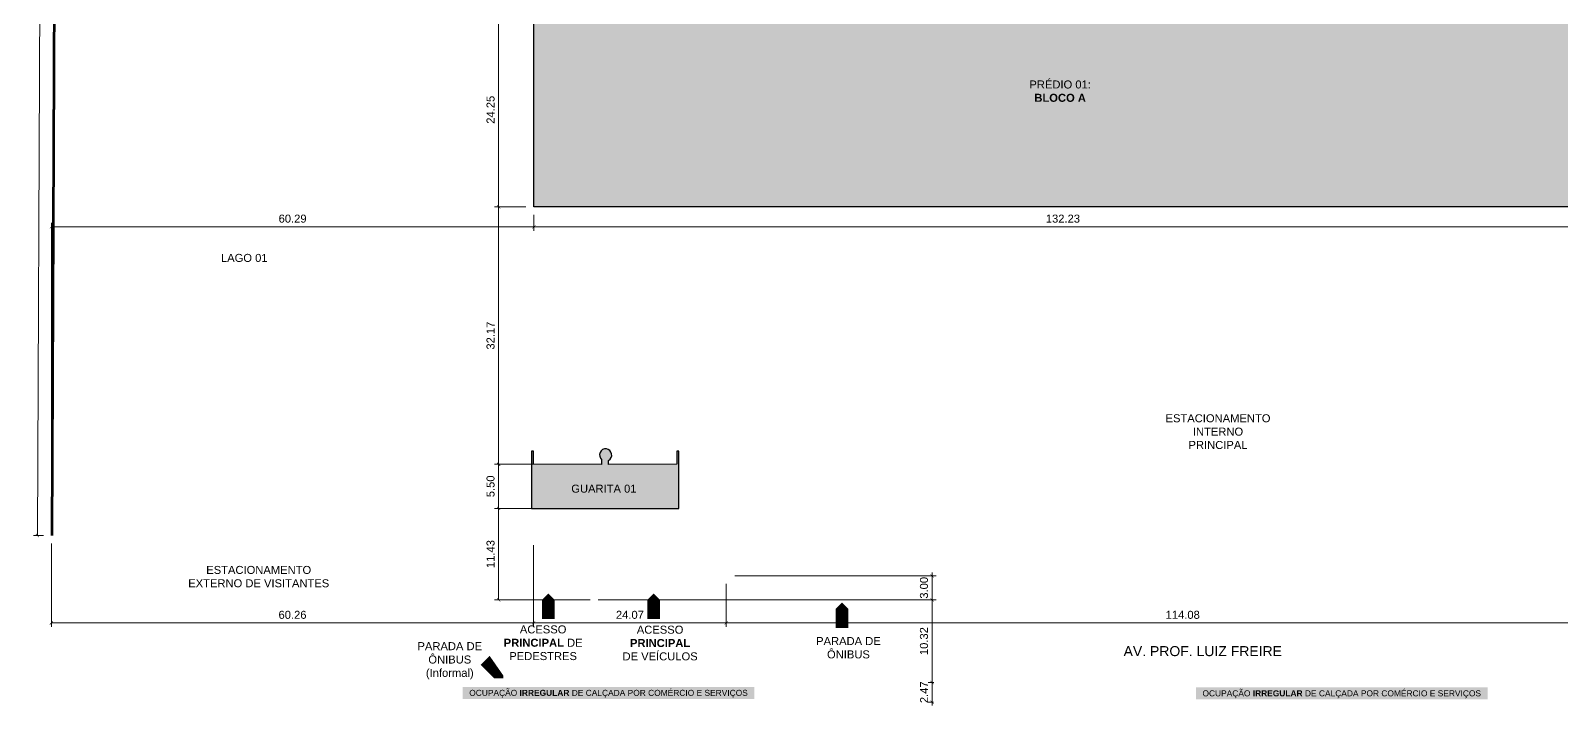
# Model space of a CAD drawing. Header units: millimetres. Extents: x 2511455 to 2519478, y 9208626 to 9211874.
# Drawn here: x 2511454.7 to 2511646, y 9208626.2 to 9208710.5 of the extents above; entities that cross this region are included whole.
import ezdxf

# ---------------------------------------------------------------- set-up
doc = ezdxf.new("R2010")
doc.units = ezdxf.units.MM
doc.header["$PDMODE"] = 3
doc.header["$PDSIZE"] = 0.2
doc.layers.add('2prancha', color=4, linetype='Continuous', lineweight=18)
for name, color, linetype in [('COTA 1 100', 2, 'Continuous'), ('HACHURA', 93, 'Continuous'), ('PENA 01', 1, 'Continuous'), ('PENA 02', 2, 'Continuous'), ('PENA 06', 6, 'Continuous'), ('TO-LIMITE TOP', 5, 'Continuous')]:
    doc.layers.add(name, color=color, linetype=linetype)
doc.styles.add('Luana', font='arial.ttf')
doc.dimstyles.new('arial 500', dxfattribs={"dimscale": 5, "dimtxt": 0.2, "dimasz": 0.08, "dimexe": 0.1, "dimexo": 0.2, "dimgap": 0.1, "dimtad": 1, "dimzin": 4, "dimdsep": 46, "dimtxsty": 'Luana', "dimblk": 'ARCHTICK', "dimcen": 0, "dimclrd": 7, "dimclre": 7, "dimclrt": 256, "dimadec": 0, "dimazin": 0, "dimtfac": 1, "dimtix": 1, "dimtmove": 0, "dimatfit": 3, "dimldrblk": 'CLOSEDBLANK', "dimfxl": 0, "dimlwd": 5, "dimlwe": 5, "dimarcsym": 0})

# ---------------------------------------------------------------- blocks, each defined once
blk = doc.blocks.new('Arrow3')
blk.add_lwpolyline([(-31.4226, 0, 15.87, 15.87, 0), (-15.5526, 0, 31.74, 0, 0), (0.3174, 0, 0, 0, 0)], format="xyseb")
blk = doc.blocks.new('_ArchTick')
at = {"color": 0, "linetype": 'ByBlock', "const_width": 0.15}
blk.add_lwpolyline([(-0.5, -0.5), (0.5, 0.5)], dxfattribs=at)
blk = doc.blocks.new('*D255')
at = {"layer": 'COTA 1 100', "color": 7, "lineweight": 5}
for p, q in [((2511525.05, 9208650.86), (2511512.67, 9208650.86)), ((2511513.17, 9208650.86), (2511513.17, 9208639.43)), ((2511524.62, 9208639.43), (2511512.67, 9208639.43))]:
    blk.add_line(p, q, dxfattribs=at)
at = {"layer": 'Defpoints', "color": 0}
for p in [(2511526.05, 9208650.86), (2511513.17, 9208639.43), (2511525.62, 9208639.43)]:
    blk.add_point(p, dxfattribs=at)
at = {"layer": 'COTA 1 100', "color": 7, "lineweight": 5, "xscale": 0.4, "yscale": 0.4, "zscale": 0.4}
for p, rotation in [((2511513.17, 9208650.86), 90), ((2511513.17, 9208639.43), 270)]:
    blk.add_blockref('_ArchTick', p, dxfattribs=dict(at, rotation=rotation))
at = {"layer": 'COTA 1 100', "insert": (2511512.16, 9208645.15), "char_height": 1, "attachment_point": 5, "rotation": 90, "style": 'Luana'}
blk.add_mtext('11.43', dxfattribs=at)
blk = doc.blocks.new('_ClosedBlank')
at = {"layer": '2prancha', "color": 0, "lineweight": -2}
for p, q in [((-1, 0.17), (0, 0)), ((-1, 0.17), (-1, -0.17)), ((0, 0), (-1, -0.17))]:
    blk.add_line(p, q, dxfattribs=at)
blk = doc.blocks.new('*D256')
at = {"layer": 'COTA 1 100', "color": 7, "lineweight": 5}
for p, q in [((2511525.04, 9208656.36), (2511512.67, 9208656.36)), ((2511513.17, 9208650.86), (2511513.17, 9208656.36)), ((2511525.05, 9208650.86), (2511512.67, 9208650.86))]:
    blk.add_line(p, q, dxfattribs=at)
at = {"layer": 'Defpoints', "color": 0}
for p in [(2511513.17, 9208656.36), (2511526.04, 9208656.36), (2511526.05, 9208650.86)]:
    blk.add_point(p, dxfattribs=at)
at = {"layer": 'COTA 1 100', "color": 7, "lineweight": 5, "xscale": 0.4, "yscale": 0.4, "zscale": 0.4}
for p, rotation in [((2511513.17, 9208656.36), 90), ((2511513.17, 9208650.86), 270)]:
    blk.add_blockref('_ArchTick', p, dxfattribs=dict(at, rotation=rotation))
at = {"layer": 'COTA 1 100', "insert": (2511512.16, 9208653.61), "char_height": 1, "attachment_point": 5, "rotation": 90, "style": 'Luana'}
blk.add_mtext('5.50', dxfattribs=at)
blk = doc.blocks.new('*D257')
at = {"layer": 'COTA 1 100', "color": 7, "lineweight": 5}
for p, q in [((2511516.55, 9208688.53), (2511512.67, 9208688.53)), ((2511513.17, 9208656.36), (2511513.17, 9208688.53)), ((2511525.04, 9208656.36), (2511512.67, 9208656.36))]:
    blk.add_line(p, q, dxfattribs=at)
at = {"layer": 'Defpoints', "color": 0}
for p in [(2511513.17, 9208688.53), (2511517.55, 9208688.53), (2511526.04, 9208656.36)]:
    blk.add_point(p, dxfattribs=at)
at = {"layer": 'COTA 1 100', "color": 7, "lineweight": 5, "xscale": 0.4, "yscale": 0.4, "zscale": 0.4}
for p, rotation in [((2511513.17, 9208688.53), 90), ((2511513.17, 9208656.36), 270)]:
    blk.add_blockref('_ArchTick', p, dxfattribs=dict(at, rotation=rotation))
at = {"layer": 'COTA 1 100', "insert": (2511512.16, 9208672.44), "char_height": 1, "attachment_point": 5, "rotation": 90, "style": 'Luana'}
blk.add_mtext('32.17', dxfattribs=at)
blk = doc.blocks.new('*D258')
at = {"layer": 'COTA 1 100', "color": 7, "lineweight": 5}
for p, q in [((2511516.55, 9208712.78), (2511512.67, 9208712.78)), ((2511513.17, 9208688.53), (2511513.17, 9208712.78)), ((2511516.55, 9208688.53), (2511512.67, 9208688.53))]:
    blk.add_line(p, q, dxfattribs=at)
at = {"layer": 'Defpoints', "color": 0}
for p in [(2511513.17, 9208712.78), (2511517.55, 9208712.78), (2511517.55, 9208688.53)]:
    blk.add_point(p, dxfattribs=at)
at = {"layer": 'COTA 1 100', "color": 7, "lineweight": 5, "xscale": 0.4, "yscale": 0.4, "zscale": 0.4}
for p, rotation in [((2511513.17, 9208712.78), 90), ((2511513.17, 9208688.53), 270)]:
    blk.add_blockref('_ArchTick', p, dxfattribs=dict(at, rotation=rotation))
at = {"layer": 'COTA 1 100', "insert": (2511512.16, 9208700.66), "char_height": 1, "attachment_point": 5, "rotation": 90, "style": 'Luana'}
blk.add_mtext('24.25', dxfattribs=at)
blk = doc.blocks.new('*D267')
at = {"layer": 'COTA 1 100', "color": 7, "lineweight": 5}
for p, q in [((2511525.62, 9208639.43), (2511567.83, 9208639.43)), ((2511567.33, 9208629.11), (2511567.33, 9208639.43)), ((2511567.53, 9208629.11), (2511566.83, 9208629.11))]:
    blk.add_line(p, q, dxfattribs=at)
at = {"layer": 'Defpoints', "color": 0}
for p in [(2511524.62, 9208639.43), (2511567.33, 9208639.43), (2511568.53, 9208629.11)]:
    blk.add_point(p, dxfattribs=at)
at = {"layer": 'COTA 1 100', "color": 7, "lineweight": 5, "xscale": 0.4, "yscale": 0.4, "zscale": 0.4}
for p, rotation in [((2511567.33, 9208639.43), 90), ((2511567.33, 9208629.11), 270)]:
    blk.add_blockref('_ArchTick', p, dxfattribs=dict(at, rotation=rotation))
at = {"layer": 'COTA 1 100', "insert": (2511566.32, 9208634.27), "char_height": 1, "attachment_point": 5, "rotation": 90, "style": 'Luana'}
blk.add_mtext('10.32', dxfattribs=at)
blk = doc.blocks.new('*D274')
at = {"layer": 'COTA 1 100', "color": 7, "lineweight": 5}
for p, q in [((2511517.57, 9208687.53), (2511517.57, 9208685.53)), ((2511649.8, 9208687.53), (2511649.8, 9208685.53)), ((2511649.8, 9208686.03), (2511517.57, 9208686.03))]:
    blk.add_line(p, q, dxfattribs=at)
at = {"layer": 'Defpoints', "color": 0}
for p in [(2511517.57, 9208688.53), (2511649.8, 9208688.53), (2511517.57, 9208686.03)]:
    blk.add_point(p, dxfattribs=at)
at = {"layer": 'COTA 1 100', "color": 7, "lineweight": 5, "xscale": 0.4, "yscale": 0.4, "zscale": 0.4, "rotation": 180}
blk.add_blockref('_ArchTick', (2511517.57, 9208686.03), dxfattribs=at)
at = {"layer": 'COTA 1 100', "color": 7, "lineweight": 5, "xscale": 0.4, "yscale": 0.4, "zscale": 0.4}
blk.add_blockref('_ArchTick', (2511649.8, 9208686.03), dxfattribs=at)
at = {"layer": 'COTA 1 100', "insert": (2511583.68, 9208687.05), "char_height": 1, "attachment_point": 5, "style": 'Luana'}
blk.add_mtext('132.23', dxfattribs=at)
blk = doc.blocks.new('*D275')
at = {"layer": 'COTA 1 100', "color": 7, "lineweight": 5}
for p, q in [((2511517.57, 9208687.53), (2511517.57, 9208685.53)), ((2511457.28, 9208648.45), (2511457.28, 9208686.53)), ((2511517.57, 9208686.03), (2511457.28, 9208686.03))]:
    blk.add_line(p, q, dxfattribs=at)
at = {"layer": 'Defpoints', "color": 0}
for p in [(2511517.57, 9208688.53), (2511457.28, 9208686.03), (2511457.28, 9208647.45)]:
    blk.add_point(p, dxfattribs=at)
at = {"layer": 'COTA 1 100', "color": 7, "lineweight": 5, "xscale": 0.4, "yscale": 0.4, "zscale": 0.4, "rotation": 180}
blk.add_blockref('_ArchTick', (2511457.28, 9208686.03), dxfattribs=at)
at = {"layer": 'COTA 1 100', "color": 7, "lineweight": 5, "xscale": 0.4, "yscale": 0.4, "zscale": 0.4}
blk.add_blockref('_ArchTick', (2511517.57, 9208686.03), dxfattribs=at)
at = {"layer": 'COTA 1 100', "insert": (2511487.42, 9208687.05), "char_height": 1, "attachment_point": 5, "style": 'Luana'}
blk.add_mtext('60.29', dxfattribs=at)
blk = doc.blocks.new('*D338')
at = {"layer": 'COTA 1 100', "color": 7, "lineweight": 5}
for p, q in [((2511541.61, 9208641.43), (2511541.61, 9208636.04)), ((2511655.69, 9208639.54), (2511655.69, 9208636.04)), ((2511655.69, 9208636.54), (2511541.61, 9208636.54))]:
    blk.add_line(p, q, dxfattribs=at)
at = {"layer": 'Defpoints', "color": 0}
for p in [(2511541.61, 9208642.43), (2511655.69, 9208640.54), (2511541.61, 9208636.54)]:
    blk.add_point(p, dxfattribs=at)
at = {"layer": 'COTA 1 100', "color": 7, "lineweight": 5, "xscale": 0.4, "yscale": 0.4, "zscale": 0.4, "rotation": 180}
blk.add_blockref('_ArchTick', (2511541.61, 9208636.54), dxfattribs=at)
at = {"layer": 'COTA 1 100', "color": 7, "lineweight": 5, "xscale": 0.4, "yscale": 0.4, "zscale": 0.4}
blk.add_blockref('_ArchTick', (2511655.69, 9208636.54), dxfattribs=at)
at = {"layer": 'COTA 1 100', "insert": (2511598.65, 9208637.55), "char_height": 1, "attachment_point": 5, "style": 'Luana'}
blk.add_mtext('114.08', dxfattribs=at)
blk = doc.blocks.new('*D339')
at = {"layer": 'COTA 1 100', "color": 7, "lineweight": 5}
for p, q in [((2511517.54, 9208646.26), (2511517.54, 9208636.04)), ((2511541.61, 9208641.43), (2511541.61, 9208636.04)), ((2511541.61, 9208636.54), (2511517.54, 9208636.54))]:
    blk.add_line(p, q, dxfattribs=at)
at = {"layer": 'Defpoints', "color": 0}
for p in [(2511517.54, 9208647.26), (2511541.61, 9208642.43), (2511517.54, 9208636.54)]:
    blk.add_point(p, dxfattribs=at)
at = {"layer": 'COTA 1 100', "color": 7, "lineweight": 5, "xscale": 0.4, "yscale": 0.4, "zscale": 0.4, "rotation": 180}
blk.add_blockref('_ArchTick', (2511517.54, 9208636.54), dxfattribs=at)
at = {"layer": 'COTA 1 100', "color": 7, "lineweight": 5, "xscale": 0.4, "yscale": 0.4, "zscale": 0.4}
blk.add_blockref('_ArchTick', (2511541.61, 9208636.54), dxfattribs=at)
at = {"layer": 'COTA 1 100', "insert": (2511529.57, 9208637.55), "char_height": 1, "attachment_point": 5, "style": 'Luana'}
blk.add_mtext('24.07', dxfattribs=at)
blk = doc.blocks.new('*D340')
at = {"layer": 'COTA 1 100', "color": 7, "lineweight": 5}
for p, q in [((2511457.28, 9208646.45), (2511457.28, 9208636.04)), ((2511517.54, 9208646.26), (2511517.54, 9208636.04)), ((2511517.54, 9208636.54), (2511457.28, 9208636.54))]:
    blk.add_line(p, q, dxfattribs=at)
at = {"layer": 'Defpoints', "color": 0}
for p in [(2511457.28, 9208647.45), (2511517.54, 9208647.26), (2511457.28, 9208636.54)]:
    blk.add_point(p, dxfattribs=at)
at = {"layer": 'COTA 1 100', "color": 7, "lineweight": 5, "xscale": 0.4, "yscale": 0.4, "zscale": 0.4, "rotation": 180}
blk.add_blockref('_ArchTick', (2511457.28, 9208636.54), dxfattribs=at)
at = {"layer": 'COTA 1 100', "color": 7, "lineweight": 5, "xscale": 0.4, "yscale": 0.4, "zscale": 0.4}
blk.add_blockref('_ArchTick', (2511517.54, 9208636.54), dxfattribs=at)
at = {"layer": 'COTA 1 100', "insert": (2511487.41, 9208637.55), "char_height": 1, "attachment_point": 5, "style": 'Luana'}
blk.add_mtext('60.26', dxfattribs=at)
blk = doc.blocks.new('*D346')
at = {"layer": 'COTA 1 100', "color": 7, "lineweight": 5}
for p, q in [((2511455.55, 9208647.46), (2511457.17, 9209025.02)), ((2511457.9, 9209025.01), (2511456.67, 9209025.02)), ((2511456.28, 9208647.45), (2511455.05, 9208647.46))]:
    blk.add_line(p, q, dxfattribs=at)
at = {"layer": 'Defpoints', "color": 0}
for p in [(2511457.17, 9209025.02), (2511458.9, 9209025.01), (2511457.28, 9208647.45)]:
    blk.add_point(p, dxfattribs=at)
at = {"layer": 'COTA 1 100', "color": 7, "lineweight": 5, "xscale": 0.4, "yscale": 0.4, "zscale": 0.4}
for p, rotation in [((2511457.17, 9209025.02), 89.75414875555012), ((2511455.55, 9208647.46), 269.7541487555501)]:
    blk.add_blockref('_ArchTick', p, dxfattribs=dict(at, rotation=rotation))
at = {"layer": 'COTA 1 100', "insert": (2511455.35, 9208836.24), "char_height": 1, "attachment_point": 5, "rotation": 89.7541, "style": 'Luana'}
blk.add_mtext('377.56', dxfattribs=at)
blk = doc.blocks.new('*D348')
at = {"layer": 'COTA 1 100', "color": 7, "lineweight": 5}
for p, q in [((2511567.33, 9208642.43), (2511567.33, 9208642.83)), ((2511542.67, 9208642.43), (2511567.83, 9208642.43)), ((2511567.33, 9208639.43), (2511567.33, 9208642.43)), ((2511567.33, 9208639.43), (2511567.33, 9208639.03))]:
    blk.add_line(p, q, dxfattribs=at)
at = {"layer": 'Defpoints', "color": 0}
for p in [(2511541.67, 9208642.43), (2511567.33, 9208642.43), (2511567.83, 9208639.43)]:
    blk.add_point(p, dxfattribs=at)
at = {"layer": 'COTA 1 100', "color": 7, "lineweight": 5, "xscale": 0.4, "yscale": 0.4, "zscale": 0.4}
for p, rotation in [((2511567.33, 9208642.43), 270), ((2511567.33, 9208639.43), 90)]:
    blk.add_blockref('_ArchTick', p, dxfattribs=dict(at, rotation=rotation))
at = {"layer": 'COTA 1 100', "insert": (2511566.32, 9208640.93), "char_height": 1, "attachment_point": 5, "rotation": 90, "style": 'Luana'}
blk.add_mtext('3.00', dxfattribs=at)
blk = doc.blocks.new('*D349')
at = {"layer": 'COTA 1 100', "color": 7, "lineweight": 5}
for p, q in [((2511567.33, 9208629.11), (2511567.33, 9208629.51)), ((2511567.53, 9208629.11), (2511566.83, 9208629.11)), ((2511567.33, 9208629.11), (2511567.33, 9208626.64)), ((2511567.5, 9208626.64), (2511566.83, 9208626.64)), ((2511567.33, 9208626.64), (2511567.33, 9208626.24))]:
    blk.add_line(p, q, dxfattribs=at)
at = {"layer": 'Defpoints', "color": 0}
for p in [(2511568.53, 9208629.11), (2511567.33, 9208626.64), (2511568.5, 9208626.64)]:
    blk.add_point(p, dxfattribs=at)
at = {"layer": 'COTA 1 100', "color": 7, "lineweight": 5, "xscale": 0.4, "yscale": 0.4, "zscale": 0.4}
for p, rotation in [((2511567.33, 9208629.11), 270), ((2511567.33, 9208626.64), 90)]:
    blk.add_blockref('_ArchTick', p, dxfattribs=dict(at, rotation=rotation))
at = {"layer": 'COTA 1 100', "insert": (2511566.33, 9208627.88), "char_height": 1, "attachment_point": 5, "rotation": 90, "style": 'Luana'}
blk.add_mtext('2.47', dxfattribs=at)

msp = doc.modelspace()

# ---------------------------------------------------------------- hatches: boundary and pattern name
at = {"layer": 'HACHURA', "true_color": 0xffffff}
h = msp.add_hatch(color=7, dxfattribs=at)
h.dxf.hatch_style = 1
h.paths.add_polyline_path([(2511690.738, 9208743.203), (2511685.969, 9208743.203), (2511685.969, 9208734.403), (2511690.738, 9208734.403)])
h.paths.add_polyline_path([(2511689.751, 9208705.607), (2511685.601, 9208705.607), (2511685.601, 9208701.607), (2511689.751, 9208701.607)])
h.paths.add_polyline_path([(2511682.253, 9208765.607), (2511669.058, 9208765.607), (2511669.058, 9208688.457), (2511682.253, 9208688.457)])
h.paths.add_polyline_path([(2511694.208, 9208793.607), (2511693.758, 9208793.607), (2511693.758, 9208797.067), (2511686.208, 9208797.067), (2511686.208, 9208797.617), (2511681.051, 9208797.617), (2511681.051, 9208793.607), (2511669.058, 9208793.607), (2511669.058, 9208776.457), (2511694.208, 9208776.457)])
h.paths.add_polyline_path([(2511693.098, 9208701.607), (2511682.253, 9208701.607), (2511682.253, 9208696.457), (2511693.098, 9208696.457)])
h.paths.add_polyline_path([(2511714.248, 9208757.682), (2511693.098, 9208757.682), (2511693.098, 9208688.532), (2511714.248, 9208688.532)])
h.paths.add_polyline_path([(2511686.403, 9208753.107), (2511682.253, 9208753.107), (2511682.253, 9208748.957), (2511686.403, 9208748.957)])
h.paths.add_polyline_path([(2511682.253, 9208776.457), (2511677.133, 9208776.457), (2511677.133, 9208765.607), (2511682.253, 9208765.607)])
edge = h.paths.add_edge_path()
edge.add_line((2511535.673, 9208658.007), (2511535.423, 9208658.007))
edge.add_line((2511535.423, 9208658.007), (2511535.423, 9208656.863))
edge.add_line((2511535.423, 9208656.863), (2511535.423, 9208656.358))
edge.add_line((2511535.423, 9208656.358), (2511526.892, 9208656.357))
edge.add_line((2511526.892, 9208656.357), (2511526.894, 9208656.858))
edge.add_arc((2511526.541, 9208657.531), 0.76, 297.61317, 588.90194)
edge.add_line((2511526.042, 9208656.958), (2511526.041, 9208656.358))
edge.add_line((2511526.041, 9208656.358), (2511517.525, 9208656.358))
edge.add_line((2511517.525, 9208656.358), (2511517.525, 9208658.008))
edge.add_line((2511517.525, 9208658.008), (2511517.275, 9208658.008))
edge.add_line((2511517.275, 9208658.008), (2511517.275, 9208650.858))
edge.add_line((2511517.275, 9208650.858), (2511526.925, 9208650.858))
edge.add_line((2511526.925, 9208650.858), (2511535.673, 9208650.858))
edge.add_line((2511535.673, 9208650.858), (2511535.673, 9208658.007))
h.paths.add_polyline_path([(2511665.921, 9208654.932), (2511663.621, 9208654.932), (2511663.621, 9208652.782), (2511665.921, 9208652.782)])
h.paths.add_polyline_path([(2511600.52, 9209023.472), (2511580.52, 9209023.472), (2511580.52, 9208987.602), (2511600.52, 9208987.602)])
h.paths.add_polyline_path([(2511630.62, 9209023.472), (2511610.62, 9209023.472), (2511610.62, 9208987.572), (2511630.62, 9208987.572)])
h.paths.add_polyline_path([(2511600.27, 9208987.602), (2511580.77, 9208987.602), (2511580.77, 9208960.002), (2511600.27, 9208960.002)])
h.paths.add_polyline_path([(2511630.62, 9208985.572), (2511610.62, 9208985.572), (2511610.62, 9208953.922), (2511630.62, 9208953.922)])
h.paths.add_polyline_path([(2511600.89, 9208951.977), (2511591.645, 9208951.977), (2511591.645, 9208927.727), (2511600.89, 9208927.727)])
h.paths.add_polyline_path([(2511600.39, 9208924.227), (2511580.14, 9208924.227), (2511580.14, 9208914.977), (2511600.39, 9208914.977)])
h.paths.add_polyline_path([(2511637.265, 9208952.947), (2511605.375, 9208952.947), (2511605.375, 9208918.381), (2511606.27, 9208918.381), (2511606.27, 9208918.426), (2511636.37, 9208918.451), (2511637.265, 9208918.381)])
h.paths.add_polyline_path([(2511637.255, 9208918.381), (2511605.385, 9208918.381), (2511605.385, 9208872.121), (2511606.245, 9208872.121), (2511606.245, 9208871.876), (2511608.47, 9208871.876), (2511608.47, 9208866.101), (2511634.17, 9208866.101), (2511634.17, 9208871.879), (2511636.395, 9208871.879), (2511636.395, 9208872.121), (2511637.255, 9208872.121)])
edge = h.paths.add_edge_path()
edge.add_line((2511600.6, 9208902.177), (2511600.45, 9208902.177))
edge.add_line((2511600.45, 9208902.177), (2511594.01, 9208902.177))
edge.add_line((2511594.01, 9208902.177), (2511594.01, 9208903.418))
edge.add_arc((2511585.035, 9208890.195), 15.981, 55.83351, 124.18546)
edge.add_line((2511576.055, 9208903.415), (2511576.055, 9208902.137))
edge.add_line((2511576.055, 9208902.137), (2511571.255, 9208902.137))
edge.add_line((2511571.255, 9208902.137), (2511571.255, 9208897.307))
edge.add_line((2511571.255, 9208897.307), (2511574.67, 9208897.307))
edge.add_line((2511574.67, 9208897.307), (2511574.67, 9208872.577))
edge.add_line((2511574.67, 9208872.577), (2511595.54, 9208872.577))
edge.add_line((2511595.54, 9208872.577), (2511595.54, 9208871.377))
edge.add_line((2511595.54, 9208871.377), (2511602.1, 9208871.377))
edge.add_line((2511602.1, 9208871.377), (2511602.1, 9208876.817))
edge.add_line((2511602.1, 9208876.817), (2511600.6, 9208876.817))
edge.add_line((2511600.6, 9208876.817), (2511600.6, 9208878.527))
edge.add_line((2511600.6, 9208878.527), (2511600.6, 9208902.177))
h.paths.add_polyline_path([(2511711.26, 9208886.994), (2511669.17, 9208886.994), (2511669.17, 9208871.574), (2511711.26, 9208871.574)])
h.paths.add_polyline_path([(2511713.798, 9208847.777), (2511685.548, 9208847.777), (2511685.548, 9208823.527), (2511713.798, 9208823.527)])
h.paths.add_polyline_path([(2511685.548, 9208837.777), (2511669.798, 9208837.777), (2511669.798, 9208833.537), (2511685.548, 9208833.537)])
h.paths.add_polyline_path([(2511669.798, 9208847.777), (2511517.548, 9208847.777), (2511517.548, 9208823.527), (2511669.798, 9208823.527)])
h.paths.add_polyline_path([(2511638.173, 9208823.527), (2511633.173, 9208823.527), (2511633.173, 9208780.732), (2511638.173, 9208780.732)])
h.paths.add_polyline_path([(2511642.246, 9208780.732), (2511593.098, 9208780.732), (2511593.098, 9208755.582), (2511621.548, 9208755.582), (2511621.548, 9208750.832), (2511629.748, 9208750.832), (2511629.748, 9208755.582), (2511642.246, 9208755.582)])
h.paths.add_polyline_path([(2511593.098, 9208760.757), (2511554.173, 9208760.757), (2511554.173, 9208755.582), (2511593.098, 9208755.582)])
h.paths.add_polyline_path([(2511554.173, 9208808.732), (2511517.048, 9208808.732), (2511517.048, 9208727.582), (2511554.173, 9208727.582)])
h.paths.add_polyline_path([(2511541.148, 9208732.582), (2511529.585, 9208732.582), (2511529.585, 9208803.657), (2511541.148, 9208803.657)], flags=16)
h.paths.add_polyline_path([(2511542.248, 9208727.582), (2511537.094, 9208727.582), (2511537.094, 9208712.782), (2511542.248, 9208712.782)])
h.paths.add_polyline_path([(2511546.038, 9208722.086), (2511542.248, 9208722.086), (2511542.248, 9208718.136), (2511546.038, 9208718.136)])
h.paths.add_polyline_path([(2511610.248, 9208755.582), (2511605.098, 9208755.582), (2511605.098, 9208712.782), (2511610.248, 9208712.782)])
h.paths.add_polyline_path([(2511649.798, 9208712.782), (2511517.548, 9208712.782), (2511517.548, 9208688.532), (2511649.798, 9208688.532)])

# ---------------------------------------------------------------- linework, layer by layer
at = {"layer": 'PENA 06'}
msp.add_lwpolyline([(2511517.548, 9208712.782), (2511649.798, 9208712.782), (2511649.798, 9208688.532), (2511517.548, 9208688.532)], close=True, dxfattribs=at)
msp.add_lwpolyline([(2511517.525, 9208658.008), (2511517.275, 9208658.008), (2511517.275, 9208650.858), (2511526.925, 9208650.858), (2511535.673, 9208650.858), (2511535.673, 9208658.007), (2511535.423, 9208658.007), (2511535.423, 9208656.863), (2511535.423, 9208656.358), (2511526.892, 9208656.357), (2511526.892, 9208656.857, 3.2414639), (2511526.042, 9208656.958), (2511526.042, 9208656.357), (2511517.525, 9208656.358), (2511517.525, 9208658.008)], format="xyb", dxfattribs=at)
at = {"layer": 'TO-LIMITE TOP'}
for points in [[(2511457.283, 9208647.45), (2511458.899, 9209025.009), (2511796.114, 9209028.086), (2511796.996, 9208808.237), (2511731.957, 9208809.915), (2511731.339, 9208663.573), (2511731.189, 9208663.573), (2511731.808, 9208810.069), (2511796.846, 9208808.391), (2511795.964, 9209027.935), (2511459.049, 9209024.86), (2511457.433, 9208647.45)], [(2511731.19, 9208663.646), (2511731.808, 9208810.069), (2511796.846, 9208808.391), (2511795.964, 9209027.935), (2511459.049, 9209024.86), (2511457.433, 9208647.6), (2511457.435, 9208647.6)], [(2511731.19, 9208663.646), (2511731.808, 9208810.069), (2511796.846, 9208808.391), (2511795.964, 9209027.935), (2511459.049, 9209024.86), (2511457.434, 9208647.74)]]:
    msp.add_lwpolyline(points, dxfattribs=at)

# ---------------------------------------------------------------- block references
at = {"layer": 'PENA 01', "yscale": 0.1, "zscale": 0.1}
for p, xscale, rotation in [((2511519.386, 9208640.194), 0.1, 89.99999999874157), ((2511532.531, 9208640.194), 0.1, 89.99999999874157), ((2511556.066, 9208639.053), 0.1, 89.99999999874157), ((2511513.712, 9208629.639), -0.1, 135.0000000049858)]:
    msp.add_blockref('Arrow3', p, dxfattribs=dict(at, xscale=xscale, rotation=rotation))

# ---------------------------------------------------------------- texts
at = {"layer": 'PENA 02', "color": 2, "ltscale": 0.05, "attachment_point": 5, "style": 'Luana'}
for s, insert, char_height, width in [('PRÉDIO 01: {\\fArial|b1|i0|c0|p34;BLOCO A}', (2511583.333, 9208702.977), 1, 9.67), ('LAGO 01', (2511481.383, 9208682.141), 1, 9.67), ('ESTACIONAMENTO INTERNO PRINCIPAL', (2511603.06, 9208660.438), 1, 9.67), ('GUARITA 01', (2511526.321, 9208653.31), 1, 9.67), ('ESTACIONAMENTO EXTERNO DE VISITANTES', (2511483.19, 9208642.324), 1, 20.14327), ('ACESSO {\\fArial|b1|i0|c0|p34;PRINCIPAL} DE PEDESTRES', (2511518.728, 9208634.06), 1, 12.54189), ('ACESSO {\\fArial|b1|i0|c0|p34;PRINCIPAL} DE VEÍCULOS ', (2511533.344, 9208634.024), 1, 9.67), ('PARADA DE\\PÔNIBUS (Informal)', (2511507.062, 9208631.822), 1, 9.67), ('PARADA DE\\PÔNIBUS', (2511556.878, 9208633.439), 1, 9.67), ('AV. PROF. LUIZ FREIRE', (2511601.157, 9208633.012), 1.25, 55.02605)]:
    msp.add_mtext(s, dxfattribs=dict(at, insert=insert, char_height=char_height, width=width))
at = {"layer": 'PENA 02', "color": 2, "ltscale": 0.05, "char_height": 0.75, "width": 35.67842, "attachment_point": 5, "style": 'Luana', "bg_fill": 1, "box_fill_scale": 1.5, "bg_fill_color": 7, "bg_fill_true_color": 16777215, "bg_fill_transparency": 0}
for insert in [(2511526.901, 9208627.691), (2511618.522, 9208627.631)]:
    msp.add_mtext('OCUPAÇÃO {\\fArial|b1|i0|c0|p34;IRREGULAR} DE CALÇADA POR COMÉRCIO E SERVIÇOS ', dxfattribs=dict(at, insert=insert))

# ---------------------------------------------------------------- dimensions: what is measured, and where the dimension line sits
at = {"layer": 'COTA 1 100'}
dim = msp.add_aligned_dim(p1=(2511457.279, 9208647.45), p2=(2511458.899, 9209025.009), distance=1.728, dimstyle='arial 500', override={"dimfxl": 0.18, "dimarcsym": 1}, dxfattribs=at)
dim.commit()
dim.dimension.update_dxf_attribs({"geometry": '*D346', "text_midpoint": (2511455.351, 9208836.241)})
for base, p1, p2, override, picture, middle in [((2511513.166, 9208712.782), (2511517.548, 9208688.532), (2511517.548, 9208712.782), {"dimtmove": 1}, '*D258', (2511512.156, 9208700.657)), ((2511513.1665, 9208688.5317), (2511526.0419, 9208656.3575), (2511517.5475, 9208688.5317), {"dimtmove": 1}, '*D257', (2511512.1556, 9208672.4446)), ((2511513.1665, 9208656.3575), (2511526.046, 9208650.8618), (2511526.0419, 9208656.3575), {"dimtmove": 1}, '*D256', (2511512.1559, 9208653.6096)), ((2511567.334, 9208642.432), (2511567.834, 9208639.432), (2511541.675, 9208642.432), {"dimtmove": 1, "dimfxl": 0.18, "dimarcsym": 1}, '*D348', (2511566.323, 9208640.932)), ((2511567.334, 9208639.432), (2511568.531, 9208629.112), (2511524.621, 9208639.432), {"dimfxl": 0.18, "dimarcsym": 1}, '*D267', (2511566.323, 9208634.272)), ((2511567.334, 9208626.641), (2511568.531, 9208629.112), (2511568.5, 9208626.641), {"dimtmove": 1, "dimfxl": 0.18, "dimarcsym": 1}, '*D349', (2511566.332, 9208627.877))]:
    dim = msp.add_linear_dim(base=base, p1=p1, p2=p2, angle=90, dimstyle='arial 500', override=override, dxfattribs=at)
    dim.commit()
    dim.dimension.update_dxf_attribs({"geometry": picture, "text_midpoint": middle})
for base, p1, p2, picture, middle in [((2511457.281, 9208686.035), (2511517.567, 9208688.532), (2511457.281, 9208647.45), '*D275', (2511487.424, 9208687.046)), ((2511517.567, 9208686.035), (2511649.8, 9208688.532), (2511517.567, 9208688.532), '*D274', (2511583.684, 9208687.046)), ((2511457.279, 9208636.543), (2511517.54, 9208647.261), (2511457.279, 9208647.45), '*D340', (2511487.409, 9208637.554)), ((2511517.54, 9208636.543), (2511541.61, 9208642.432), (2511517.54, 9208647.261), '*D339', (2511529.575, 9208637.554)), ((2511541.61, 9208636.543), (2511655.688, 9208640.539), (2511541.61, 9208642.432), '*D338', (2511598.649, 9208637.554))]:
    dim = msp.add_linear_dim(base=base, p1=p1, p2=p2, dimstyle='arial 500', override={"dimtmove": 1, "dimfxl": 0.18, "dimarcsym": 1}, dxfattribs=at)
    dim.commit()
    dim.dimension.update_dxf_attribs({"geometry": picture, "text_midpoint": middle})
dim = msp.add_linear_dim(base=(2511513.166, 9208639.432), p1=(2511526.046, 9208650.862), p2=(2511525.621, 9208639.432), angle=90, dimstyle='arial 500', dxfattribs=at)
dim.commit()
dim.dimension.update_dxf_attribs({"geometry": '*D255', "text_midpoint": (2511512.156, 9208645.147)})

doc.saveas('drawing.dxf')
